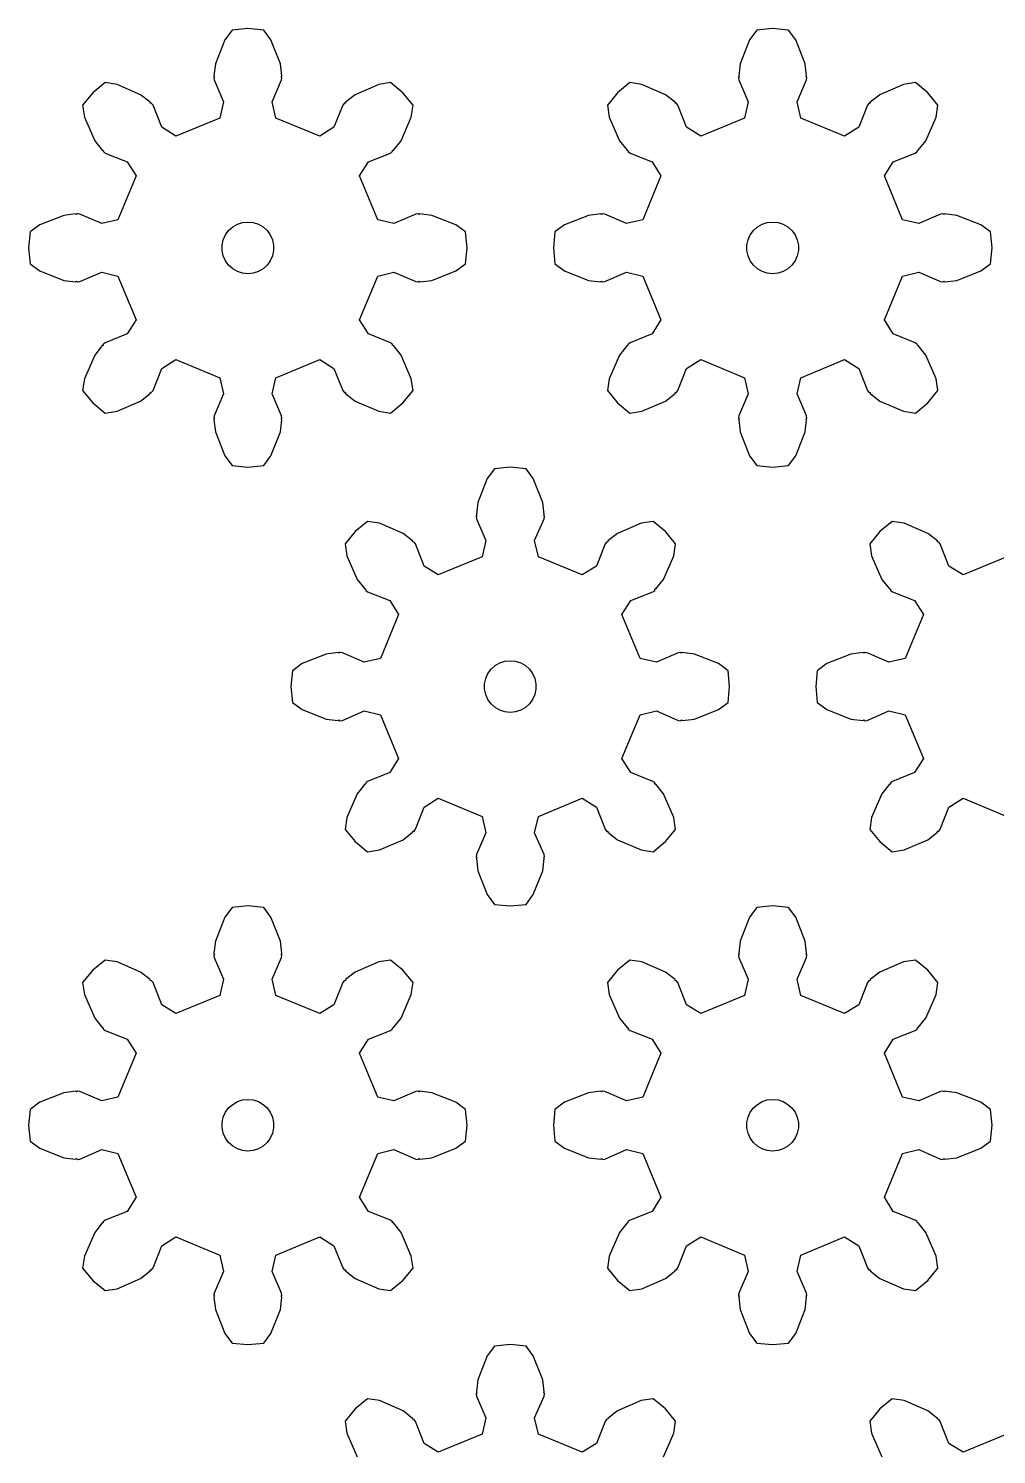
# Model space of a CAD drawing. Extents: x 0 to 208, y 0 to 229.
# Drawn here: x 0 to 56.2, y 146.4 to 229.2 of the extents above; entities that cross this region are included whole.
import ezdxf

# ---------------------------------------------------------------- set-up
doc = ezdxf.new("R2010")
doc.units = 0

msp = doc.modelspace()

# ---------------------------------------------------------------- linework, layer by layer
for p, q in [((11.395, 228.53), (10.845, 227.138)), ((11.812, 229.092), (11.395, 228.53)), ((12.732, 229.183), (11.812, 229.092)), ((13.653, 229.092), (12.732, 229.183)), ((14.07, 228.53), (13.653, 229.092)), ((14.62, 227.138), (14.07, 228.53)), ((41.859, 228.53), (41.31, 227.138)), ((42.276, 229.092), (41.859, 228.53)), ((43.197, 229.183), (42.276, 229.092)), ((44.118, 229.092), (43.197, 229.183)), ((44.535, 228.53), (44.118, 229.092)), ((45.085, 227.138), (44.535, 228.53)), ((10.845, 227.138), (10.764, 226.433)), ((14.701, 226.433), (14.62, 227.138)), ((41.31, 227.138), (41.229, 226.433)), ((45.166, 226.433), (45.085, 227.138)), ((4.444, 226.041), (3.729, 225.454)), ((5.137, 225.938), (4.444, 226.041)), ((10.753, 226.338), (10.752, 226.329)), ((10.752, 226.329), (10.771, 226.196)), ((10.796, 226.394), (10.753, 226.338)), ((10.764, 226.433), (10.796, 226.394)), ((10.771, 226.196), (11.319, 224.933)), ((14.146, 224.933), (14.693, 226.196)), ((14.669, 226.394), (14.701, 226.433)), ((14.712, 226.338), (14.669, 226.394)), ((14.693, 226.196), (14.713, 226.329)), ((14.713, 226.329), (14.712, 226.338)), ((21.02, 226.041), (20.328, 225.938)), ((21.736, 225.454), (21.02, 226.041)), ((34.909, 226.041), (34.194, 225.454)), ((35.602, 225.938), (34.909, 226.041)), ((41.218, 226.338), (41.217, 226.329)), ((41.217, 226.329), (41.236, 226.196)), ((41.26, 226.394), (41.218, 226.338)), ((41.229, 226.433), (41.26, 226.394)), ((41.236, 226.196), (41.784, 224.933)), ((44.61, 224.933), (45.158, 226.196)), ((45.134, 226.394), (45.166, 226.433)), ((45.177, 226.338), (45.134, 226.394)), ((45.158, 226.196), (45.178, 226.329)), ((45.178, 226.329), (45.177, 226.338)), ((51.485, 226.041), (50.793, 225.938)), ((52.2, 225.454), (51.485, 226.041)), ((3.729, 225.454), (3.142, 224.739)), ((6.51, 225.343), (5.137, 225.938)), ((7.066, 224.902), (6.51, 225.343)), ((18.955, 225.343), (18.399, 224.902)), ((20.328, 225.938), (18.955, 225.343)), ((22.323, 224.739), (21.736, 225.454)), ((34.194, 225.454), (33.607, 224.739)), ((36.975, 225.343), (35.602, 225.938)), ((37.53, 224.902), (36.975, 225.343)), ((49.42, 225.343), (48.864, 224.902)), ((50.793, 225.938), (49.42, 225.343)), ((52.787, 224.739), (52.2, 225.454)), ((3.142, 224.739), (3.245, 224.046)), ((7.071, 224.851), (7.066, 224.902)), ((7.141, 224.842), (7.071, 224.851)), ((7.148, 224.836), (7.141, 224.842)), ((7.228, 224.728), (7.148, 224.836)), ((7.734, 223.448), (7.228, 224.728)), ((11.319, 224.933), (11.099, 223.989)), ((14.366, 223.989), (14.146, 224.933)), ((18.237, 224.728), (17.731, 223.448)), ((18.317, 224.836), (18.237, 224.728)), ((18.324, 224.842), (18.317, 224.836)), ((18.393, 224.851), (18.324, 224.842)), ((18.399, 224.902), (18.393, 224.851)), ((22.22, 224.046), (22.323, 224.739)), ((33.607, 224.739), (33.71, 224.046)), ((37.536, 224.851), (37.53, 224.902)), ((37.606, 224.842), (37.536, 224.851)), ((37.613, 224.836), (37.606, 224.842)), ((37.693, 224.728), (37.613, 224.836)), ((38.199, 223.448), (37.693, 224.728)), ((41.784, 224.933), (41.564, 223.989)), ((44.831, 223.989), (44.61, 224.933)), ((48.702, 224.728), (48.196, 223.448)), ((48.781, 224.836), (48.702, 224.728)), ((48.789, 224.842), (48.781, 224.836)), ((48.858, 224.851), (48.789, 224.842)), ((48.864, 224.902), (48.858, 224.851)), ((52.684, 224.046), (52.787, 224.739)), ((3.245, 224.046), (3.84, 222.673)), ((11.099, 223.989), (8.557, 222.936)), ((16.908, 222.936), (14.366, 223.989)), ((21.624, 222.673), (22.22, 224.046)), ((33.71, 224.046), (34.305, 222.673)), ((41.564, 223.989), (39.022, 222.936)), ((47.373, 222.936), (44.831, 223.989)), ((52.089, 222.673), (52.684, 224.046)), ((3.84, 222.673), (4.282, 222.118)), ((8.557, 222.936), (7.734, 223.448)), ((17.731, 223.448), (16.908, 222.936)), ((21.183, 222.118), (21.624, 222.673)), ((34.305, 222.673), (34.746, 222.118)), ((39.022, 222.936), (38.199, 223.448)), ((48.196, 223.448), (47.373, 222.936)), ((51.648, 222.118), (52.089, 222.673)), ((4.282, 222.118), (4.332, 222.112)), ((4.332, 222.112), (4.341, 222.042)), ((4.341, 222.042), (4.347, 222.035)), ((4.347, 222.035), (4.455, 221.955)), ((4.455, 221.955), (5.736, 221.449)), ((19.729, 221.449), (21.01, 221.955)), ((21.01, 221.955), (21.118, 222.035)), ((21.118, 222.035), (21.123, 222.042)), ((21.123, 222.042), (21.133, 222.112)), ((21.133, 222.112), (21.183, 222.118)), ((34.746, 222.118), (34.797, 222.112)), ((34.797, 222.112), (34.806, 222.042)), ((34.806, 222.042), (34.812, 222.035)), ((34.812, 222.035), (34.92, 221.955)), ((34.92, 221.955), (36.2, 221.449)), ((50.194, 221.449), (51.475, 221.955)), ((51.475, 221.955), (51.582, 222.035)), ((51.582, 222.035), (51.588, 222.042)), ((51.588, 222.042), (51.597, 222.112)), ((51.597, 222.112), (51.648, 222.118)), ((5.736, 221.449), (6.247, 220.626)), ((19.218, 220.626), (19.729, 221.449)), ((36.2, 221.449), (36.712, 220.626)), ((49.682, 220.626), (50.194, 221.449)), ((6.247, 220.626), (5.194, 218.084)), ((20.271, 218.084), (19.218, 220.626)), ((36.712, 220.626), (35.659, 218.084)), ((50.735, 218.084), (49.682, 220.626)), ((0.653, 217.789), (0.091, 217.372)), ((2.045, 218.338), (0.653, 217.789)), ((2.75, 218.419), (2.045, 218.338)), ((2.79, 218.388), (2.75, 218.419)), ((2.845, 218.43), (2.79, 218.388)), ((2.854, 218.431), (2.845, 218.43)), ((2.987, 218.412), (2.854, 218.431)), ((4.25, 217.864), (2.987, 218.412)), ((5.194, 218.084), (4.25, 217.864)), ((11.851, 217.664), (12.122, 217.821)), ((12.122, 217.821), (12.421, 217.918)), ((12.421, 217.918), (12.732, 217.951)), ((12.732, 217.951), (13.044, 217.918)), ((13.044, 217.918), (13.343, 217.821)), ((13.343, 217.821), (13.614, 217.664)), ((21.214, 217.864), (20.271, 218.084)), ((22.478, 218.412), (21.214, 217.864)), ((22.61, 218.431), (22.478, 218.412)), ((22.62, 218.43), (22.61, 218.431)), ((22.675, 218.388), (22.62, 218.43)), ((22.715, 218.419), (22.675, 218.388)), ((23.42, 218.338), (22.715, 218.419)), ((24.812, 217.789), (23.42, 218.338)), ((25.374, 217.372), (24.812, 217.789)), ((31.118, 217.789), (30.555, 217.372)), ((32.51, 218.338), (31.118, 217.789)), ((33.214, 218.419), (32.51, 218.338)), ((33.254, 218.388), (33.214, 218.419)), ((33.31, 218.43), (33.254, 218.388)), ((33.319, 218.431), (33.31, 218.43)), ((33.452, 218.412), (33.319, 218.431)), ((34.715, 217.864), (33.452, 218.412)), ((35.659, 218.084), (34.715, 217.864)), ((42.316, 217.664), (42.587, 217.821)), ((42.587, 217.821), (42.885, 217.918)), ((42.885, 217.918), (43.197, 217.951)), ((43.197, 217.951), (43.509, 217.918)), ((43.509, 217.918), (43.807, 217.821)), ((43.807, 217.821), (44.079, 217.664)), ((51.679, 217.864), (50.735, 218.084)), ((52.943, 218.412), (51.679, 217.864)), ((53.075, 218.431), (52.943, 218.412)), ((53.084, 218.43), (53.075, 218.431)), ((53.14, 218.388), (53.084, 218.43)), ((53.18, 218.419), (53.14, 218.388)), ((53.885, 218.338), (53.18, 218.419)), ((55.276, 217.789), (53.885, 218.338)), ((55.839, 217.372), (55.276, 217.789)), ((0.091, 217.372), (0, 216.451)), ((11.241, 216.608), (11.306, 216.914)), ((11.306, 216.914), (11.433, 217.201)), ((11.433, 217.201), (11.618, 217.454)), ((11.618, 217.454), (11.851, 217.664)), ((13.614, 217.664), (13.847, 217.454)), ((13.847, 217.454), (14.031, 217.201)), ((14.031, 217.201), (14.159, 216.914)), ((14.159, 216.914), (14.224, 216.608)), ((25.465, 216.451), (25.374, 217.372)), ((30.555, 217.372), (30.465, 216.451)), ((41.705, 216.608), (41.771, 216.914)), ((41.771, 216.914), (41.898, 217.201)), ((41.898, 217.201), (42.082, 217.454)), ((42.082, 217.454), (42.316, 217.664)), ((44.079, 217.664), (44.312, 217.454)), ((44.312, 217.454), (44.496, 217.201)), ((44.496, 217.201), (44.624, 216.914)), ((44.624, 216.914), (44.689, 216.608)), ((55.93, 216.451), (55.839, 217.372)), ((0, 216.451), (0.091, 215.53)), ((11.241, 216.294), (11.241, 216.608)), ((11.306, 215.987), (11.241, 216.294)), ((14.224, 216.294), (14.159, 215.987)), ((14.224, 216.608), (14.224, 216.294)), ((25.374, 215.53), (25.465, 216.451)), ((30.465, 216.451), (30.555, 215.53)), ((41.705, 216.294), (41.705, 216.608)), ((41.771, 215.987), (41.705, 216.294)), ((44.689, 216.294), (44.624, 215.987)), ((44.689, 216.608), (44.689, 216.294)), ((55.839, 215.53), (55.93, 216.451)), ((0.091, 215.53), (0.653, 215.113)), ((11.433, 215.701), (11.306, 215.987)), ((11.618, 215.447), (11.433, 215.701)), ((11.851, 215.237), (11.618, 215.447)), ((12.122, 215.08), (11.851, 215.237)), ((13.614, 215.237), (13.343, 215.08)), ((13.847, 215.447), (13.614, 215.237)), ((14.031, 215.701), (13.847, 215.447)), ((14.159, 215.987), (14.031, 215.701)), ((24.812, 215.113), (25.374, 215.53)), ((30.555, 215.53), (31.118, 215.113)), ((41.898, 215.701), (41.771, 215.987)), ((42.082, 215.447), (41.898, 215.701)), ((42.316, 215.237), (42.082, 215.447)), ((42.587, 215.08), (42.316, 215.237)), ((44.079, 215.237), (43.807, 215.08)), ((44.312, 215.447), (44.079, 215.237)), ((44.496, 215.701), (44.312, 215.447)), ((44.624, 215.987), (44.496, 215.701)), ((55.276, 215.113), (55.839, 215.53)), ((0.653, 215.113), (2.045, 214.563)), ((2.045, 214.563), (2.75, 214.482)), ((2.75, 214.482), (2.79, 214.514)), ((2.79, 214.514), (2.845, 214.471)), ((2.845, 214.471), (2.854, 214.47)), ((2.854, 214.47), (2.987, 214.49)), ((2.987, 214.49), (4.25, 215.038)), ((4.25, 215.038), (5.194, 214.817)), ((5.194, 214.817), (6.247, 212.275)), ((12.421, 214.984), (12.122, 215.08)), ((12.732, 214.951), (12.421, 214.984)), ((13.044, 214.984), (12.732, 214.951)), ((13.343, 215.08), (13.044, 214.984)), ((19.218, 212.275), (20.271, 214.817)), ((20.271, 214.817), (21.214, 215.038)), ((21.214, 215.038), (22.478, 214.49)), ((22.478, 214.49), (22.61, 214.47)), ((22.61, 214.47), (22.62, 214.471)), ((22.62, 214.471), (22.675, 214.514)), ((22.675, 214.514), (22.715, 214.482)), ((22.715, 214.482), (23.42, 214.563)), ((23.42, 214.563), (24.812, 215.113)), ((31.118, 215.113), (32.51, 214.563)), ((32.51, 214.563), (33.214, 214.482)), ((33.214, 214.482), (33.254, 214.514)), ((33.254, 214.514), (33.31, 214.471)), ((33.31, 214.471), (33.319, 214.47)), ((33.319, 214.47), (33.452, 214.49)), ((33.452, 214.49), (34.715, 215.038)), ((34.715, 215.038), (35.659, 214.817)), ((35.659, 214.817), (36.712, 212.275)), ((42.885, 214.984), (42.587, 215.08)), ((43.197, 214.951), (42.885, 214.984)), ((43.509, 214.984), (43.197, 214.951)), ((43.807, 215.08), (43.509, 214.984)), ((49.682, 212.275), (50.735, 214.817)), ((50.735, 214.817), (51.679, 215.038)), ((51.679, 215.038), (52.943, 214.49)), ((52.943, 214.49), (53.075, 214.47)), ((53.075, 214.47), (53.084, 214.471)), ((53.084, 214.471), (53.14, 214.514)), ((53.14, 214.514), (53.18, 214.482)), ((53.18, 214.482), (53.885, 214.563)), ((53.885, 214.563), (55.276, 215.113)), ((6.247, 212.275), (5.736, 211.452)), ((19.729, 211.452), (19.218, 212.275)), ((36.712, 212.275), (36.2, 211.452)), ((50.194, 211.452), (49.682, 212.275)), ((5.736, 211.452), (4.455, 210.946)), ((21.01, 210.946), (19.729, 211.452)), ((36.2, 211.452), (34.92, 210.946)), ((51.475, 210.946), (50.194, 211.452)), ((4.282, 210.784), (3.84, 210.228)), ((4.332, 210.79), (4.282, 210.784)), ((4.341, 210.859), (4.332, 210.79)), ((4.347, 210.867), (4.341, 210.859)), ((4.455, 210.946), (4.347, 210.867)), ((21.118, 210.867), (21.01, 210.946)), ((21.123, 210.859), (21.118, 210.867)), ((21.133, 210.79), (21.123, 210.859)), ((21.183, 210.784), (21.133, 210.79)), ((21.624, 210.228), (21.183, 210.784)), ((34.746, 210.784), (34.305, 210.228)), ((34.797, 210.79), (34.746, 210.784)), ((34.806, 210.859), (34.797, 210.79)), ((34.812, 210.867), (34.806, 210.859)), ((34.92, 210.946), (34.812, 210.867)), ((51.582, 210.867), (51.475, 210.946)), ((51.588, 210.859), (51.582, 210.867)), ((51.597, 210.79), (51.588, 210.859)), ((51.648, 210.784), (51.597, 210.79)), ((52.089, 210.228), (51.648, 210.784)), ((3.84, 210.228), (3.245, 208.855)), ((7.228, 208.173), (7.734, 209.454)), ((7.734, 209.454), (8.557, 209.965)), ((8.557, 209.965), (11.099, 208.913)), ((14.366, 208.913), (16.908, 209.965)), ((16.908, 209.965), (17.731, 209.454)), ((17.731, 209.454), (18.237, 208.173)), ((22.22, 208.855), (21.624, 210.228)), ((34.305, 210.228), (33.71, 208.855)), ((37.693, 208.173), (38.199, 209.454)), ((38.199, 209.454), (39.022, 209.965)), ((39.022, 209.965), (41.564, 208.913)), ((44.831, 208.913), (47.373, 209.965)), ((47.373, 209.965), (48.196, 209.454)), ((48.196, 209.454), (48.702, 208.173)), ((52.684, 208.855), (52.089, 210.228)), ((3.245, 208.855), (3.142, 208.163)), ((11.099, 208.913), (11.319, 207.969)), ((14.146, 207.969), (14.366, 208.913)), ((22.323, 208.163), (22.22, 208.855)), ((33.71, 208.855), (33.607, 208.163)), ((41.564, 208.913), (41.784, 207.969)), ((44.61, 207.969), (44.831, 208.913)), ((52.787, 208.163), (52.684, 208.855)), ((3.142, 208.163), (3.729, 207.448)), ((6.51, 207.559), (7.066, 208)), ((7.066, 208), (7.071, 208.051)), ((7.071, 208.051), (7.141, 208.06)), ((7.141, 208.06), (7.148, 208.065)), ((7.148, 208.065), (7.228, 208.173)), ((11.319, 207.969), (10.771, 206.705)), ((14.693, 206.705), (14.146, 207.969)), ((18.237, 208.173), (18.317, 208.065)), ((18.317, 208.065), (18.324, 208.06)), ((18.324, 208.06), (18.393, 208.051)), ((18.393, 208.051), (18.399, 208)), ((18.399, 208), (18.955, 207.559)), ((21.736, 207.448), (22.323, 208.163)), ((33.607, 208.163), (34.194, 207.448)), ((36.975, 207.559), (37.53, 208)), ((37.53, 208), (37.536, 208.051)), ((37.536, 208.051), (37.606, 208.06)), ((37.606, 208.06), (37.613, 208.065)), ((37.613, 208.065), (37.693, 208.173)), ((41.784, 207.969), (41.236, 206.705)), ((45.158, 206.705), (44.61, 207.969)), ((48.702, 208.173), (48.781, 208.065)), ((48.781, 208.065), (48.789, 208.06)), ((48.789, 208.06), (48.858, 208.051)), ((48.858, 208.051), (48.864, 208)), ((48.864, 208), (49.42, 207.559)), ((52.2, 207.448), (52.787, 208.163)), ((3.729, 207.448), (4.444, 206.861)), ((4.444, 206.861), (5.137, 206.963)), ((5.137, 206.963), (6.51, 207.559)), ((18.955, 207.559), (20.328, 206.963)), ((20.328, 206.963), (21.02, 206.861)), ((21.02, 206.861), (21.736, 207.448)), ((34.194, 207.448), (34.909, 206.861)), ((34.909, 206.861), (35.602, 206.963)), ((35.602, 206.963), (36.975, 207.559)), ((49.42, 207.559), (50.793, 206.963)), ((50.793, 206.963), (51.485, 206.861)), ((51.485, 206.861), (52.2, 207.448)), ((10.771, 206.705), (10.752, 206.573)), ((10.752, 206.573), (10.753, 206.564)), ((10.753, 206.564), (10.796, 206.508)), ((10.796, 206.508), (10.764, 206.468)), ((10.764, 206.468), (10.845, 205.763)), ((14.62, 205.763), (14.701, 206.468)), ((14.669, 206.508), (14.712, 206.564)), ((14.701, 206.468), (14.669, 206.508)), ((14.713, 206.573), (14.693, 206.705)), ((14.712, 206.564), (14.713, 206.573)), ((41.236, 206.705), (41.217, 206.573)), ((41.217, 206.573), (41.218, 206.564)), ((41.218, 206.564), (41.26, 206.508)), ((41.26, 206.508), (41.229, 206.468)), ((41.229, 206.468), (41.31, 205.763)), ((45.085, 205.763), (45.166, 206.468)), ((45.134, 206.508), (45.177, 206.564)), ((45.166, 206.468), (45.134, 206.508)), ((45.178, 206.573), (45.158, 206.705)), ((45.177, 206.564), (45.178, 206.573)), ((10.845, 205.763), (11.395, 204.371)), ((14.07, 204.371), (14.62, 205.763)), ((41.31, 205.763), (41.859, 204.371)), ((44.535, 204.371), (45.085, 205.763)), ((11.395, 204.371), (11.812, 203.809)), ((11.812, 203.809), (12.732, 203.718)), ((12.732, 203.718), (13.653, 203.809)), ((13.653, 203.809), (14.07, 204.371)), ((27.044, 203.628), (26.627, 203.065)), ((27.965, 203.718), (27.044, 203.628)), ((28.886, 203.628), (27.965, 203.718)), ((29.303, 203.065), (28.886, 203.628)), ((41.859, 204.371), (42.276, 203.809)), ((42.276, 203.809), (43.197, 203.718)), ((43.197, 203.718), (44.118, 203.809)), ((44.118, 203.809), (44.535, 204.371)), ((26.627, 203.065), (26.077, 201.674)), ((29.852, 201.674), (29.303, 203.065)), ((26.077, 201.674), (25.996, 200.969)), ((29.933, 200.969), (29.852, 201.674)), ((19.677, 200.576), (18.962, 199.989)), ((20.369, 200.473), (19.677, 200.576)), ((21.742, 199.878), (20.369, 200.473)), ((25.985, 200.873), (25.984, 200.864)), ((25.984, 200.864), (26.004, 200.731)), ((26.028, 200.929), (25.985, 200.873)), ((25.996, 200.969), (26.028, 200.929)), ((26.004, 200.731), (26.552, 199.468)), ((29.378, 199.468), (29.926, 200.731)), ((29.902, 200.929), (29.933, 200.969)), ((29.944, 200.873), (29.902, 200.929)), ((29.926, 200.731), (29.945, 200.864)), ((29.945, 200.864), (29.944, 200.873)), ((35.56, 200.473), (34.187, 199.878)), ((36.253, 200.576), (35.56, 200.473)), ((36.968, 199.989), (36.253, 200.576)), ((50.142, 200.576), (49.426, 199.989)), ((50.834, 200.473), (50.142, 200.576)), ((52.207, 199.878), (50.834, 200.473)), ((18.962, 199.989), (18.375, 199.274)), ((22.298, 199.437), (21.742, 199.878)), ((34.187, 199.878), (33.632, 199.437)), ((37.555, 199.274), (36.968, 199.989)), ((49.426, 199.989), (48.839, 199.274)), ((52.763, 199.437), (52.207, 199.878)), ((18.375, 199.274), (18.477, 198.581)), ((22.304, 199.386), (22.298, 199.437)), ((22.373, 199.377), (22.304, 199.386)), ((22.381, 199.371), (22.373, 199.377)), ((22.46, 199.264), (22.381, 199.371)), ((22.966, 197.983), (22.46, 199.264)), ((26.552, 199.468), (26.331, 198.524)), ((29.598, 198.524), (29.378, 199.468)), ((33.469, 199.264), (32.963, 197.983)), ((33.549, 199.371), (33.469, 199.264)), ((33.556, 199.377), (33.549, 199.371)), ((33.626, 199.386), (33.556, 199.377)), ((33.632, 199.437), (33.626, 199.386)), ((37.452, 198.581), (37.555, 199.274)), ((48.839, 199.274), (48.942, 198.581)), ((52.769, 199.386), (52.763, 199.437)), ((52.838, 199.377), (52.769, 199.386)), ((52.845, 199.371), (52.838, 199.377)), ((52.925, 199.264), (52.845, 199.371)), ((53.431, 197.983), (52.925, 199.264)), ((18.477, 198.581), (19.073, 197.209)), ((23.789, 197.471), (22.966, 197.983)), ((26.331, 198.524), (23.789, 197.471)), ((32.14, 197.471), (29.598, 198.524)), ((32.963, 197.983), (32.14, 197.471)), ((36.857, 197.209), (37.452, 198.581)), ((48.942, 198.581), (49.538, 197.209)), ((54.254, 197.471), (53.431, 197.983)), ((56.796, 198.524), (54.254, 197.471)), ((19.073, 197.209), (19.514, 196.653)), ((36.416, 196.653), (36.857, 197.209)), ((49.538, 197.209), (49.979, 196.653)), ((19.514, 196.653), (19.565, 196.647)), ((19.565, 196.647), (19.574, 196.577)), ((19.574, 196.577), (19.58, 196.57)), ((19.58, 196.57), (19.687, 196.49)), ((19.687, 196.49), (20.968, 195.984)), ((34.962, 195.984), (36.242, 196.49)), ((36.242, 196.49), (36.35, 196.57)), ((36.35, 196.57), (36.356, 196.577)), ((36.356, 196.577), (36.365, 196.647)), ((36.365, 196.647), (36.416, 196.653)), ((49.979, 196.653), (50.029, 196.647)), ((50.029, 196.647), (50.039, 196.577)), ((50.039, 196.577), (50.044, 196.57)), ((50.044, 196.57), (50.152, 196.49)), ((50.152, 196.49), (51.433, 195.984)), ((20.968, 195.984), (21.48, 195.161)), ((34.45, 195.161), (34.962, 195.984)), ((51.433, 195.984), (51.944, 195.161)), ((21.48, 195.161), (20.427, 192.619)), ((35.503, 192.619), (34.45, 195.161)), ((51.944, 195.161), (50.891, 192.619)), ((17.277, 192.874), (15.886, 192.324)), ((17.982, 192.955), (17.277, 192.874)), ((18.022, 192.923), (17.982, 192.955)), ((18.078, 192.966), (18.022, 192.923)), ((18.087, 192.967), (18.078, 192.966)), ((18.219, 192.947), (18.087, 192.967)), ((19.483, 192.399), (18.219, 192.947)), ((37.71, 192.947), (36.447, 192.399)), ((37.843, 192.967), (37.71, 192.947)), ((37.852, 192.966), (37.843, 192.967)), ((37.908, 192.923), (37.852, 192.966)), ((37.948, 192.955), (37.908, 192.923)), ((38.652, 192.874), (37.948, 192.955)), ((40.044, 192.324), (38.652, 192.874)), ((47.742, 192.874), (46.35, 192.324)), ((48.447, 192.955), (47.742, 192.874)), ((48.487, 192.923), (48.447, 192.955)), ((48.542, 192.966), (48.487, 192.923)), ((48.552, 192.967), (48.542, 192.966)), ((48.684, 192.947), (48.552, 192.967)), ((49.948, 192.399), (48.684, 192.947)), ((15.886, 192.324), (15.323, 191.907)), ((20.427, 192.619), (19.483, 192.399)), ((26.85, 191.99), (27.083, 192.199)), ((27.083, 192.199), (27.355, 192.356)), ((27.355, 192.356), (27.653, 192.453)), ((27.653, 192.453), (27.965, 192.486)), ((27.965, 192.486), (28.277, 192.453)), ((28.277, 192.453), (28.575, 192.356)), ((28.575, 192.356), (28.846, 192.199)), ((28.846, 192.199), (29.08, 191.99)), ((36.447, 192.399), (35.503, 192.619)), ((40.606, 191.907), (40.044, 192.324)), ((46.35, 192.324), (45.788, 191.907)), ((50.891, 192.619), (49.948, 192.399)), ((15.323, 191.907), (15.232, 190.986)), ((26.473, 191.143), (26.538, 191.449)), ((26.538, 191.449), (26.666, 191.736)), ((26.666, 191.736), (26.85, 191.99)), ((29.08, 191.99), (29.264, 191.736)), ((29.264, 191.736), (29.391, 191.449)), ((29.391, 191.449), (29.457, 191.143)), ((40.697, 190.986), (40.606, 191.907)), ((45.788, 191.907), (45.697, 190.986)), ((15.232, 190.986), (15.323, 190.065)), ((26.473, 190.829), (26.473, 191.143)), ((26.538, 190.522), (26.473, 190.829)), ((26.666, 190.236), (26.538, 190.522)), ((29.391, 190.522), (29.264, 190.236)), ((29.457, 190.829), (29.391, 190.522)), ((29.457, 191.143), (29.457, 190.829)), ((40.606, 190.065), (40.697, 190.986)), ((45.697, 190.986), (45.788, 190.065)), ((15.323, 190.065), (15.886, 189.648)), ((15.886, 189.648), (17.277, 189.098)), ((18.219, 189.025), (19.483, 189.573)), ((19.483, 189.573), (20.427, 189.353)), ((26.85, 189.982), (26.666, 190.236)), ((27.083, 189.772), (26.85, 189.982)), ((27.355, 189.616), (27.083, 189.772)), ((27.653, 189.519), (27.355, 189.616)), ((28.575, 189.616), (28.277, 189.519)), ((28.846, 189.772), (28.575, 189.616)), ((29.08, 189.982), (28.846, 189.772)), ((29.264, 190.236), (29.08, 189.982)), ((35.503, 189.353), (36.447, 189.573)), ((36.447, 189.573), (37.71, 189.025)), ((38.652, 189.098), (40.044, 189.648)), ((40.044, 189.648), (40.606, 190.065)), ((45.788, 190.065), (46.35, 189.648)), ((46.35, 189.648), (47.742, 189.098)), ((48.684, 189.025), (49.948, 189.573)), ((49.948, 189.573), (50.891, 189.353)), ((17.277, 189.098), (17.982, 189.017)), ((17.982, 189.017), (18.022, 189.049)), ((18.022, 189.049), (18.078, 189.006)), ((18.078, 189.006), (18.087, 189.005)), ((18.087, 189.005), (18.219, 189.025)), ((20.427, 189.353), (21.48, 186.811)), ((27.965, 189.486), (27.653, 189.519)), ((28.277, 189.519), (27.965, 189.486)), ((34.45, 186.811), (35.503, 189.353)), ((37.71, 189.025), (37.843, 189.005)), ((37.843, 189.005), (37.852, 189.006)), ((37.852, 189.006), (37.908, 189.049)), ((37.908, 189.049), (37.948, 189.017)), ((37.948, 189.017), (38.652, 189.098)), ((47.742, 189.098), (48.447, 189.017)), ((48.447, 189.017), (48.487, 189.049)), ((48.487, 189.049), (48.542, 189.006)), ((48.542, 189.006), (48.552, 189.005)), ((48.552, 189.005), (48.684, 189.025)), ((50.891, 189.353), (51.944, 186.811)), ((21.48, 186.811), (20.968, 185.988)), ((34.962, 185.988), (34.45, 186.811)), ((51.944, 186.811), (51.433, 185.988)), ((19.687, 185.482), (19.58, 185.402)), ((20.968, 185.988), (19.687, 185.482)), ((36.242, 185.482), (34.962, 185.988)), ((36.35, 185.402), (36.242, 185.482)), ((50.152, 185.482), (50.044, 185.402)), ((51.433, 185.988), (50.152, 185.482)), ((19.073, 184.763), (18.477, 183.391)), ((19.514, 185.319), (19.073, 184.763)), ((19.565, 185.325), (19.514, 185.319)), ((19.574, 185.394), (19.565, 185.325)), ((19.58, 185.402), (19.574, 185.394)), ((36.356, 185.394), (36.35, 185.402)), ((36.365, 185.325), (36.356, 185.394)), ((36.416, 185.319), (36.365, 185.325)), ((36.857, 184.763), (36.416, 185.319)), ((37.452, 183.391), (36.857, 184.763)), ((49.538, 184.763), (48.942, 183.391)), ((49.979, 185.319), (49.538, 184.763)), ((50.029, 185.325), (49.979, 185.319)), ((50.039, 185.394), (50.029, 185.325)), ((50.044, 185.402), (50.039, 185.394)), ((22.46, 182.708), (22.966, 183.989)), ((22.966, 183.989), (23.789, 184.501)), ((23.789, 184.501), (26.331, 183.448)), ((29.598, 183.448), (32.14, 184.501)), ((32.14, 184.501), (32.963, 183.989)), ((32.963, 183.989), (33.469, 182.708)), ((52.925, 182.708), (53.431, 183.989)), ((53.431, 183.989), (54.254, 184.501)), ((54.254, 184.501), (56.796, 183.448)), ((18.477, 183.391), (18.375, 182.698)), ((26.331, 183.448), (26.552, 182.504)), ((29.378, 182.504), (29.598, 183.448)), ((37.555, 182.698), (37.452, 183.391)), ((48.942, 183.391), (48.839, 182.698)), ((18.375, 182.698), (18.962, 181.983)), ((21.742, 182.094), (22.298, 182.535)), ((22.298, 182.535), (22.304, 182.586)), ((22.304, 182.586), (22.373, 182.595)), ((22.373, 182.595), (22.381, 182.601)), ((22.381, 182.601), (22.46, 182.708)), ((26.552, 182.504), (26.004, 181.241)), ((29.926, 181.241), (29.378, 182.504)), ((33.469, 182.708), (33.549, 182.601)), ((33.549, 182.601), (33.556, 182.595)), ((33.556, 182.595), (33.626, 182.586)), ((33.626, 182.586), (33.632, 182.535)), ((33.632, 182.535), (34.187, 182.094)), ((36.968, 181.983), (37.555, 182.698)), ((48.839, 182.698), (49.426, 181.983)), ((52.207, 182.094), (52.763, 182.535)), ((52.763, 182.535), (52.769, 182.586)), ((52.769, 182.586), (52.838, 182.595)), ((52.838, 182.595), (52.845, 182.601)), ((52.845, 182.601), (52.925, 182.708)), ((18.962, 181.983), (19.677, 181.396)), ((19.677, 181.396), (20.369, 181.499)), ((20.369, 181.499), (21.742, 182.094)), ((34.187, 182.094), (35.56, 181.499)), ((35.56, 181.499), (36.253, 181.396)), ((36.253, 181.396), (36.968, 181.983)), ((49.426, 181.983), (50.142, 181.396)), ((50.142, 181.396), (50.834, 181.499)), ((50.834, 181.499), (52.207, 182.094)), ((26.004, 181.241), (25.984, 181.108)), ((25.984, 181.108), (25.985, 181.099)), ((25.985, 181.099), (26.028, 181.043)), ((26.028, 181.043), (25.996, 181.003)), ((25.996, 181.003), (26.077, 180.298)), ((29.852, 180.298), (29.933, 181.003)), ((29.902, 181.043), (29.944, 181.099)), ((29.933, 181.003), (29.902, 181.043)), ((29.945, 181.108), (29.926, 181.241)), ((29.944, 181.099), (29.945, 181.108)), ((26.077, 180.298), (26.627, 178.907)), ((29.303, 178.907), (29.852, 180.298)), ((26.627, 178.907), (27.044, 178.344)), ((28.886, 178.344), (29.303, 178.907)), ((11.812, 178.163), (11.395, 177.6)), ((12.732, 178.254), (11.812, 178.163)), ((13.653, 178.163), (12.732, 178.254)), ((14.07, 177.6), (13.653, 178.163)), ((27.044, 178.344), (27.965, 178.254)), ((27.965, 178.254), (28.886, 178.344)), ((42.276, 178.163), (41.859, 177.6)), ((43.197, 178.254), (42.276, 178.163)), ((44.118, 178.163), (43.197, 178.254)), ((44.535, 177.6), (44.118, 178.163)), ((11.395, 177.6), (10.845, 176.209)), ((14.62, 176.209), (14.07, 177.6)), ((41.859, 177.6), (41.31, 176.209)), ((45.085, 176.209), (44.535, 177.6)), ((10.845, 176.209), (10.764, 175.504)), ((10.764, 175.504), (10.796, 175.464)), ((14.701, 175.504), (14.62, 176.209)), ((14.669, 175.464), (14.701, 175.504)), ((41.31, 176.209), (41.229, 175.504)), ((41.229, 175.504), (41.26, 175.464)), ((45.166, 175.504), (45.085, 176.209)), ((45.134, 175.464), (45.166, 175.504)), ((4.444, 175.111), (3.729, 174.524)), ((5.137, 175.008), (4.444, 175.111)), ((6.51, 174.413), (5.137, 175.008)), ((10.753, 175.408), (10.752, 175.399)), ((10.752, 175.399), (10.771, 175.267)), ((10.796, 175.464), (10.753, 175.408)), ((10.771, 175.267), (11.319, 174.003)), ((14.146, 174.003), (14.693, 175.267)), ((14.712, 175.408), (14.669, 175.464)), ((14.693, 175.267), (14.713, 175.399)), ((14.713, 175.399), (14.712, 175.408)), ((20.328, 175.008), (18.955, 174.413)), ((21.02, 175.111), (20.328, 175.008)), ((21.736, 174.524), (21.02, 175.111)), ((34.909, 175.111), (34.194, 174.524)), ((35.602, 175.008), (34.909, 175.111)), ((36.975, 174.413), (35.602, 175.008)), ((41.218, 175.408), (41.217, 175.399)), ((41.217, 175.399), (41.236, 175.267)), ((41.26, 175.464), (41.218, 175.408)), ((41.236, 175.267), (41.784, 174.003)), ((44.61, 174.003), (45.158, 175.267)), ((45.177, 175.408), (45.134, 175.464)), ((45.158, 175.267), (45.178, 175.399)), ((45.178, 175.399), (45.177, 175.408)), ((50.793, 175.008), (49.42, 174.413)), ((51.485, 175.111), (50.793, 175.008)), ((52.2, 174.524), (51.485, 175.111)), ((3.729, 174.524), (3.142, 173.809)), ((7.066, 173.972), (6.51, 174.413)), ((7.071, 173.921), (7.066, 173.972)), ((7.141, 173.912), (7.071, 173.921)), ((7.148, 173.906), (7.141, 173.912)), ((7.228, 173.799), (7.148, 173.906)), ((11.319, 174.003), (11.099, 173.059)), ((14.366, 173.059), (14.146, 174.003)), ((18.317, 173.906), (18.237, 173.799)), ((18.324, 173.912), (18.317, 173.906)), ((18.393, 173.921), (18.324, 173.912)), ((18.399, 173.972), (18.393, 173.921)), ((18.955, 174.413), (18.399, 173.972)), ((22.323, 173.809), (21.736, 174.524)), ((34.194, 174.524), (33.607, 173.809)), ((37.53, 173.972), (36.975, 174.413)), ((37.536, 173.921), (37.53, 173.972)), ((37.606, 173.912), (37.536, 173.921)), ((37.613, 173.906), (37.606, 173.912)), ((37.693, 173.799), (37.613, 173.906)), ((41.784, 174.003), (41.564, 173.059)), ((44.831, 173.059), (44.61, 174.003)), ((48.781, 173.906), (48.702, 173.799)), ((48.789, 173.912), (48.781, 173.906)), ((48.858, 173.921), (48.789, 173.912)), ((48.864, 173.972), (48.858, 173.921)), ((49.42, 174.413), (48.864, 173.972)), ((52.787, 173.809), (52.2, 174.524)), ((3.142, 173.809), (3.245, 173.116)), ((3.245, 173.116), (3.84, 171.744)), ((7.734, 172.518), (7.228, 173.799)), ((11.099, 173.059), (8.557, 172.006)), ((16.908, 172.006), (14.366, 173.059)), ((18.237, 173.799), (17.731, 172.518)), ((21.624, 171.744), (22.22, 173.116)), ((22.22, 173.116), (22.323, 173.809)), ((33.607, 173.809), (33.71, 173.116)), ((33.71, 173.116), (34.305, 171.744)), ((38.199, 172.518), (37.693, 173.799)), ((41.564, 173.059), (39.022, 172.006)), ((47.373, 172.006), (44.831, 173.059)), ((48.702, 173.799), (48.196, 172.518)), ((52.089, 171.744), (52.684, 173.116)), ((52.684, 173.116), (52.787, 173.809)), ((8.557, 172.006), (7.734, 172.518)), ((17.731, 172.518), (16.908, 172.006)), ((39.022, 172.006), (38.199, 172.518)), ((48.196, 172.518), (47.373, 172.006)), ((3.84, 171.744), (4.282, 171.188)), ((21.183, 171.188), (21.624, 171.744)), ((34.305, 171.744), (34.746, 171.188)), ((51.648, 171.188), (52.089, 171.744)), ((4.282, 171.188), (4.332, 171.182)), ((4.332, 171.182), (4.341, 171.113)), ((4.341, 171.113), (4.347, 171.105)), ((4.347, 171.105), (4.455, 171.026)), ((4.455, 171.026), (5.736, 170.52)), ((5.736, 170.52), (6.247, 169.696)), ((19.218, 169.696), (19.729, 170.52)), ((19.729, 170.52), (21.01, 171.026)), ((21.01, 171.026), (21.118, 171.105)), ((21.118, 171.105), (21.123, 171.113)), ((21.123, 171.113), (21.133, 171.182)), ((21.133, 171.182), (21.183, 171.188)), ((34.746, 171.188), (34.797, 171.182)), ((34.797, 171.182), (34.806, 171.113)), ((34.806, 171.113), (34.812, 171.105)), ((34.812, 171.105), (34.92, 171.026)), ((34.92, 171.026), (36.2, 170.52)), ((36.2, 170.52), (36.712, 169.696)), ((49.682, 169.696), (50.194, 170.52)), ((50.194, 170.52), (51.475, 171.026)), ((51.475, 171.026), (51.582, 171.105)), ((51.582, 171.105), (51.588, 171.113)), ((51.588, 171.113), (51.597, 171.182)), ((51.597, 171.182), (51.648, 171.188)), ((6.247, 169.696), (5.194, 167.154)), ((20.271, 167.154), (19.218, 169.696)), ((36.712, 169.696), (35.659, 167.154)), ((50.735, 167.154), (49.682, 169.696)), ((2.045, 167.409), (0.653, 166.859)), ((2.75, 167.49), (2.045, 167.409)), ((2.79, 167.458), (2.75, 167.49)), ((2.845, 167.501), (2.79, 167.458)), ((2.854, 167.502), (2.845, 167.501)), ((2.987, 167.482), (2.854, 167.502)), ((4.25, 166.934), (2.987, 167.482)), ((22.478, 167.482), (21.214, 166.934)), ((22.61, 167.502), (22.478, 167.482)), ((22.62, 167.501), (22.61, 167.502)), ((22.675, 167.458), (22.62, 167.501)), ((22.715, 167.49), (22.675, 167.458)), ((23.42, 167.409), (22.715, 167.49)), ((24.812, 166.859), (23.42, 167.409)), ((32.51, 167.409), (31.118, 166.859)), ((33.214, 167.49), (32.51, 167.409)), ((33.254, 167.458), (33.214, 167.49)), ((33.31, 167.501), (33.254, 167.458)), ((33.319, 167.502), (33.31, 167.501)), ((33.452, 167.482), (33.319, 167.502)), ((34.715, 166.934), (33.452, 167.482)), ((52.943, 167.482), (51.679, 166.934)), ((53.075, 167.502), (52.943, 167.482)), ((53.084, 167.501), (53.075, 167.502)), ((53.14, 167.458), (53.084, 167.501)), ((53.18, 167.49), (53.14, 167.458)), ((53.885, 167.409), (53.18, 167.49)), ((55.276, 166.859), (53.885, 167.409)), ((0.091, 166.442), (0, 165.521)), ((0.653, 166.859), (0.091, 166.442)), ((5.194, 167.154), (4.25, 166.934)), ((11.433, 166.271), (11.618, 166.525)), ((11.618, 166.525), (11.851, 166.735)), ((11.851, 166.735), (12.122, 166.891)), ((12.122, 166.891), (12.421, 166.988)), ((12.421, 166.988), (12.732, 167.021)), ((12.732, 167.021), (13.044, 166.988)), ((13.044, 166.988), (13.343, 166.891)), ((13.343, 166.891), (13.614, 166.735)), ((13.614, 166.735), (13.847, 166.525)), ((13.847, 166.525), (14.031, 166.271)), ((21.214, 166.934), (20.271, 167.154)), ((25.374, 166.442), (24.812, 166.859)), ((25.465, 165.521), (25.374, 166.442)), ((30.555, 166.442), (30.465, 165.521)), ((31.118, 166.859), (30.555, 166.442)), ((35.659, 167.154), (34.715, 166.934)), ((41.898, 166.271), (42.082, 166.525)), ((42.082, 166.525), (42.316, 166.735)), ((42.316, 166.735), (42.587, 166.891)), ((42.587, 166.891), (42.885, 166.988)), ((42.885, 166.988), (43.197, 167.021)), ((43.197, 167.021), (43.509, 166.988)), ((43.509, 166.988), (43.807, 166.891)), ((43.807, 166.891), (44.079, 166.735)), ((44.079, 166.735), (44.312, 166.525)), ((44.312, 166.525), (44.496, 166.271)), ((51.679, 166.934), (50.735, 167.154)), ((55.839, 166.442), (55.276, 166.859)), ((55.93, 165.521), (55.839, 166.442)), ((11.241, 165.678), (11.306, 165.985)), ((11.241, 165.364), (11.241, 165.678)), ((11.306, 165.985), (11.433, 166.271)), ((14.031, 166.271), (14.159, 165.985)), ((14.159, 165.985), (14.224, 165.678)), ((14.224, 165.678), (14.224, 165.364)), ((41.705, 165.678), (41.771, 165.985)), ((41.705, 165.364), (41.705, 165.678)), ((41.771, 165.985), (41.898, 166.271)), ((44.496, 166.271), (44.624, 165.985)), ((44.624, 165.985), (44.689, 165.678)), ((44.689, 165.678), (44.689, 165.364)), ((0, 165.521), (0.091, 164.6)), ((11.306, 165.058), (11.241, 165.364)), ((11.433, 164.771), (11.306, 165.058)), ((11.618, 164.517), (11.433, 164.771)), ((14.031, 164.771), (13.847, 164.517)), ((14.159, 165.058), (14.031, 164.771)), ((14.224, 165.364), (14.159, 165.058)), ((25.374, 164.6), (25.465, 165.521)), ((30.465, 165.521), (30.555, 164.6)), ((41.771, 165.058), (41.705, 165.364)), ((41.898, 164.771), (41.771, 165.058)), ((42.082, 164.517), (41.898, 164.771)), ((44.496, 164.771), (44.312, 164.517)), ((44.624, 165.058), (44.496, 164.771)), ((44.689, 165.364), (44.624, 165.058)), ((55.839, 164.6), (55.93, 165.521)), ((0.091, 164.6), (0.653, 164.183)), ((0.653, 164.183), (2.045, 163.634)), ((2.987, 163.56), (4.25, 164.108)), ((4.25, 164.108), (5.194, 163.888)), ((11.851, 164.308), (11.618, 164.517)), ((12.122, 164.151), (11.851, 164.308)), ((12.421, 164.054), (12.122, 164.151)), ((12.732, 164.021), (12.421, 164.054)), ((13.044, 164.054), (12.732, 164.021)), ((13.343, 164.151), (13.044, 164.054)), ((13.614, 164.308), (13.343, 164.151)), ((13.847, 164.517), (13.614, 164.308)), ((20.271, 163.888), (21.214, 164.108)), ((21.214, 164.108), (22.478, 163.56)), ((23.42, 163.634), (24.812, 164.183)), ((24.812, 164.183), (25.374, 164.6)), ((30.555, 164.6), (31.118, 164.183)), ((31.118, 164.183), (32.51, 163.634)), ((33.452, 163.56), (34.715, 164.108)), ((34.715, 164.108), (35.659, 163.888)), ((42.316, 164.308), (42.082, 164.517)), ((42.587, 164.151), (42.316, 164.308)), ((42.885, 164.054), (42.587, 164.151)), ((43.197, 164.021), (42.885, 164.054)), ((43.509, 164.054), (43.197, 164.021)), ((43.807, 164.151), (43.509, 164.054)), ((44.079, 164.308), (43.807, 164.151)), ((44.312, 164.517), (44.079, 164.308)), ((50.735, 163.888), (51.679, 164.108)), ((51.679, 164.108), (52.943, 163.56)), ((53.885, 163.634), (55.276, 164.183)), ((55.276, 164.183), (55.839, 164.6)), ((2.045, 163.634), (2.75, 163.553)), ((2.75, 163.553), (2.79, 163.584)), ((2.79, 163.584), (2.845, 163.542)), ((2.845, 163.542), (2.854, 163.54)), ((2.854, 163.54), (2.987, 163.56)), ((5.194, 163.888), (6.247, 161.346)), ((19.218, 161.346), (20.271, 163.888)), ((22.478, 163.56), (22.61, 163.54)), ((22.61, 163.54), (22.62, 163.542)), ((22.62, 163.542), (22.675, 163.584)), ((22.675, 163.584), (22.715, 163.553)), ((22.715, 163.553), (23.42, 163.634)), ((32.51, 163.634), (33.214, 163.553)), ((33.214, 163.553), (33.254, 163.584)), ((33.254, 163.584), (33.31, 163.542)), ((33.31, 163.542), (33.319, 163.54)), ((33.319, 163.54), (33.452, 163.56)), ((35.659, 163.888), (36.712, 161.346)), ((49.682, 161.346), (50.735, 163.888)), ((52.943, 163.56), (53.075, 163.54)), ((53.075, 163.54), (53.084, 163.542)), ((53.084, 163.542), (53.14, 163.584)), ((53.14, 163.584), (53.18, 163.553)), ((53.18, 163.553), (53.885, 163.634)), ((6.247, 161.346), (5.736, 160.523)), ((19.729, 160.523), (19.218, 161.346)), ((36.712, 161.346), (36.2, 160.523)), ((50.194, 160.523), (49.682, 161.346)), ((4.282, 159.854), (3.84, 159.299)), ((4.332, 159.86), (4.282, 159.854)), ((4.341, 159.93), (4.332, 159.86)), ((4.347, 159.937), (4.341, 159.93)), ((4.455, 160.017), (4.347, 159.937)), ((5.736, 160.523), (4.455, 160.017)), ((21.01, 160.017), (19.729, 160.523)), ((21.118, 159.937), (21.01, 160.017)), ((21.123, 159.93), (21.118, 159.937)), ((21.133, 159.86), (21.123, 159.93)), ((21.183, 159.854), (21.133, 159.86)), ((21.624, 159.299), (21.183, 159.854)), ((34.746, 159.854), (34.305, 159.299)), ((34.797, 159.86), (34.746, 159.854)), ((34.806, 159.93), (34.797, 159.86)), ((34.812, 159.937), (34.806, 159.93)), ((34.92, 160.017), (34.812, 159.937)), ((36.2, 160.523), (34.92, 160.017)), ((51.475, 160.017), (50.194, 160.523)), ((51.582, 159.937), (51.475, 160.017)), ((51.588, 159.93), (51.582, 159.937)), ((51.597, 159.86), (51.588, 159.93)), ((51.648, 159.854), (51.597, 159.86)), ((52.089, 159.299), (51.648, 159.854)), ((3.84, 159.299), (3.245, 157.926)), ((7.734, 158.524), (8.557, 159.036)), ((8.557, 159.036), (11.099, 157.983)), ((14.366, 157.983), (16.908, 159.036)), ((16.908, 159.036), (17.731, 158.524)), ((22.22, 157.926), (21.624, 159.299)), ((34.305, 159.299), (33.71, 157.926)), ((38.199, 158.524), (39.022, 159.036)), ((39.022, 159.036), (41.564, 157.983)), ((44.831, 157.983), (47.373, 159.036)), ((47.373, 159.036), (48.196, 158.524)), ((52.684, 157.926), (52.089, 159.299)), ((7.228, 157.243), (7.734, 158.524)), ((17.731, 158.524), (18.237, 157.243)), ((37.693, 157.243), (38.199, 158.524)), ((48.196, 158.524), (48.702, 157.243)), ((3.245, 157.926), (3.142, 157.233)), ((11.099, 157.983), (11.319, 157.039)), ((14.146, 157.039), (14.366, 157.983)), ((22.323, 157.233), (22.22, 157.926)), ((33.71, 157.926), (33.607, 157.233)), ((41.564, 157.983), (41.784, 157.039)), ((44.61, 157.039), (44.831, 157.983)), ((52.787, 157.233), (52.684, 157.926)), ((3.142, 157.233), (3.729, 156.518)), ((3.729, 156.518), (4.444, 155.931)), ((5.137, 156.034), (6.51, 156.629)), ((6.51, 156.629), (7.066, 157.07)), ((7.066, 157.07), (7.071, 157.121)), ((7.071, 157.121), (7.141, 157.13)), ((7.141, 157.13), (7.148, 157.136)), ((7.148, 157.136), (7.228, 157.243)), ((11.319, 157.039), (10.771, 155.776)), ((14.693, 155.776), (14.146, 157.039)), ((18.237, 157.243), (18.317, 157.136)), ((18.317, 157.136), (18.324, 157.13)), ((18.324, 157.13), (18.393, 157.121)), ((18.393, 157.121), (18.399, 157.07)), ((18.399, 157.07), (18.955, 156.629)), ((18.955, 156.629), (20.328, 156.034)), ((21.02, 155.931), (21.736, 156.518)), ((21.736, 156.518), (22.323, 157.233)), ((33.607, 157.233), (34.194, 156.518)), ((34.194, 156.518), (34.909, 155.931)), ((35.602, 156.034), (36.975, 156.629)), ((36.975, 156.629), (37.53, 157.07)), ((37.53, 157.07), (37.536, 157.121)), ((37.536, 157.121), (37.606, 157.13)), ((37.606, 157.13), (37.613, 157.136)), ((37.613, 157.136), (37.693, 157.243)), ((41.784, 157.039), (41.236, 155.776)), ((45.158, 155.776), (44.61, 157.039)), ((48.702, 157.243), (48.781, 157.136)), ((48.781, 157.136), (48.789, 157.13)), ((48.789, 157.13), (48.858, 157.121)), ((48.858, 157.121), (48.864, 157.07)), ((48.864, 157.07), (49.42, 156.629)), ((49.42, 156.629), (50.793, 156.034)), ((51.485, 155.931), (52.2, 156.518)), ((52.2, 156.518), (52.787, 157.233)), ((4.444, 155.931), (5.137, 156.034)), ((10.771, 155.776), (10.752, 155.643)), ((10.752, 155.643), (10.753, 155.634)), ((10.753, 155.634), (10.796, 155.578)), ((14.669, 155.578), (14.712, 155.634)), ((14.713, 155.643), (14.693, 155.776)), ((14.712, 155.634), (14.713, 155.643)), ((20.328, 156.034), (21.02, 155.931)), ((34.909, 155.931), (35.602, 156.034)), ((41.236, 155.776), (41.217, 155.643)), ((41.217, 155.643), (41.218, 155.634)), ((41.218, 155.634), (41.26, 155.578)), ((45.134, 155.578), (45.177, 155.634)), ((45.178, 155.643), (45.158, 155.776)), ((45.177, 155.634), (45.178, 155.643)), ((50.793, 156.034), (51.485, 155.931)), ((10.796, 155.578), (10.764, 155.538)), ((10.764, 155.538), (10.845, 154.833)), ((10.845, 154.833), (11.395, 153.442)), ((14.07, 153.442), (14.62, 154.833)), ((14.62, 154.833), (14.701, 155.538)), ((14.701, 155.538), (14.669, 155.578)), ((41.26, 155.578), (41.229, 155.538)), ((41.229, 155.538), (41.31, 154.833)), ((41.31, 154.833), (41.859, 153.442)), ((44.535, 153.442), (45.085, 154.833)), ((45.085, 154.833), (45.166, 155.538)), ((45.166, 155.538), (45.134, 155.578)), ((11.395, 153.442), (11.812, 152.879)), ((13.653, 152.879), (14.07, 153.442)), ((41.859, 153.442), (42.276, 152.879)), ((44.118, 152.879), (44.535, 153.442)), ((11.812, 152.879), (12.732, 152.789)), ((12.732, 152.789), (13.653, 152.879)), ((27.044, 152.698), (26.627, 152.136)), ((27.965, 152.789), (27.044, 152.698)), ((28.886, 152.698), (27.965, 152.789)), ((29.303, 152.136), (28.886, 152.698)), ((42.276, 152.879), (43.197, 152.789)), ((43.197, 152.789), (44.118, 152.879)), ((26.627, 152.136), (26.077, 150.744)), ((29.852, 150.744), (29.303, 152.136)), ((26.077, 150.744), (25.996, 150.039)), ((29.933, 150.039), (29.852, 150.744)), ((25.985, 149.943), (25.984, 149.934)), ((25.984, 149.934), (26.004, 149.802)), ((26.028, 149.999), (25.985, 149.943)), ((25.996, 150.039), (26.028, 149.999)), ((29.902, 149.999), (29.933, 150.039)), ((29.944, 149.943), (29.902, 149.999)), ((29.926, 149.802), (29.945, 149.934)), ((29.945, 149.934), (29.944, 149.943)), ((18.962, 149.06), (18.375, 148.344)), ((19.677, 149.646), (18.962, 149.06)), ((20.369, 149.544), (19.677, 149.646)), ((21.742, 148.948), (20.369, 149.544)), ((26.004, 149.802), (26.552, 148.538)), ((29.378, 148.538), (29.926, 149.802)), ((35.56, 149.544), (34.187, 148.948)), ((36.253, 149.646), (35.56, 149.544)), ((36.968, 149.06), (36.253, 149.646)), ((37.555, 148.344), (36.968, 149.06)), ((49.426, 149.06), (48.839, 148.344)), ((50.142, 149.646), (49.426, 149.06)), ((50.834, 149.544), (50.142, 149.646)), ((52.207, 148.948), (50.834, 149.544)), ((18.375, 148.344), (18.477, 147.652)), ((22.298, 148.507), (21.742, 148.948)), ((22.304, 148.457), (22.298, 148.507)), ((22.373, 148.447), (22.304, 148.457)), ((22.381, 148.442), (22.373, 148.447)), ((22.46, 148.334), (22.381, 148.442)), ((22.966, 147.053), (22.46, 148.334)), ((26.552, 148.538), (26.331, 147.595)), ((29.598, 147.595), (29.378, 148.538)), ((33.469, 148.334), (32.963, 147.053)), ((33.549, 148.442), (33.469, 148.334)), ((33.556, 148.447), (33.549, 148.442)), ((33.626, 148.457), (33.556, 148.447)), ((33.632, 148.507), (33.626, 148.457)), ((34.187, 148.948), (33.632, 148.507)), ((37.452, 147.652), (37.555, 148.344)), ((48.839, 148.344), (48.942, 147.652)), ((52.763, 148.507), (52.207, 148.948)), ((52.769, 148.457), (52.763, 148.507)), ((52.838, 148.447), (52.769, 148.457)), ((52.845, 148.442), (52.838, 148.447)), ((52.925, 148.334), (52.845, 148.442)), ((53.431, 147.053), (52.925, 148.334)), ((18.477, 147.652), (19.073, 146.279)), ((26.331, 147.595), (23.789, 146.542)), ((32.14, 146.542), (29.598, 147.595)), ((36.857, 146.279), (37.452, 147.652)), ((48.942, 147.652), (49.538, 146.279)), ((56.796, 147.595), (54.254, 146.542)), ((23.789, 146.542), (22.966, 147.053)), ((32.963, 147.053), (32.14, 146.542)), ((54.254, 146.542), (53.431, 147.053))]:
    msp.add_line(p, q)

doc.saveas('drawing.dxf')
